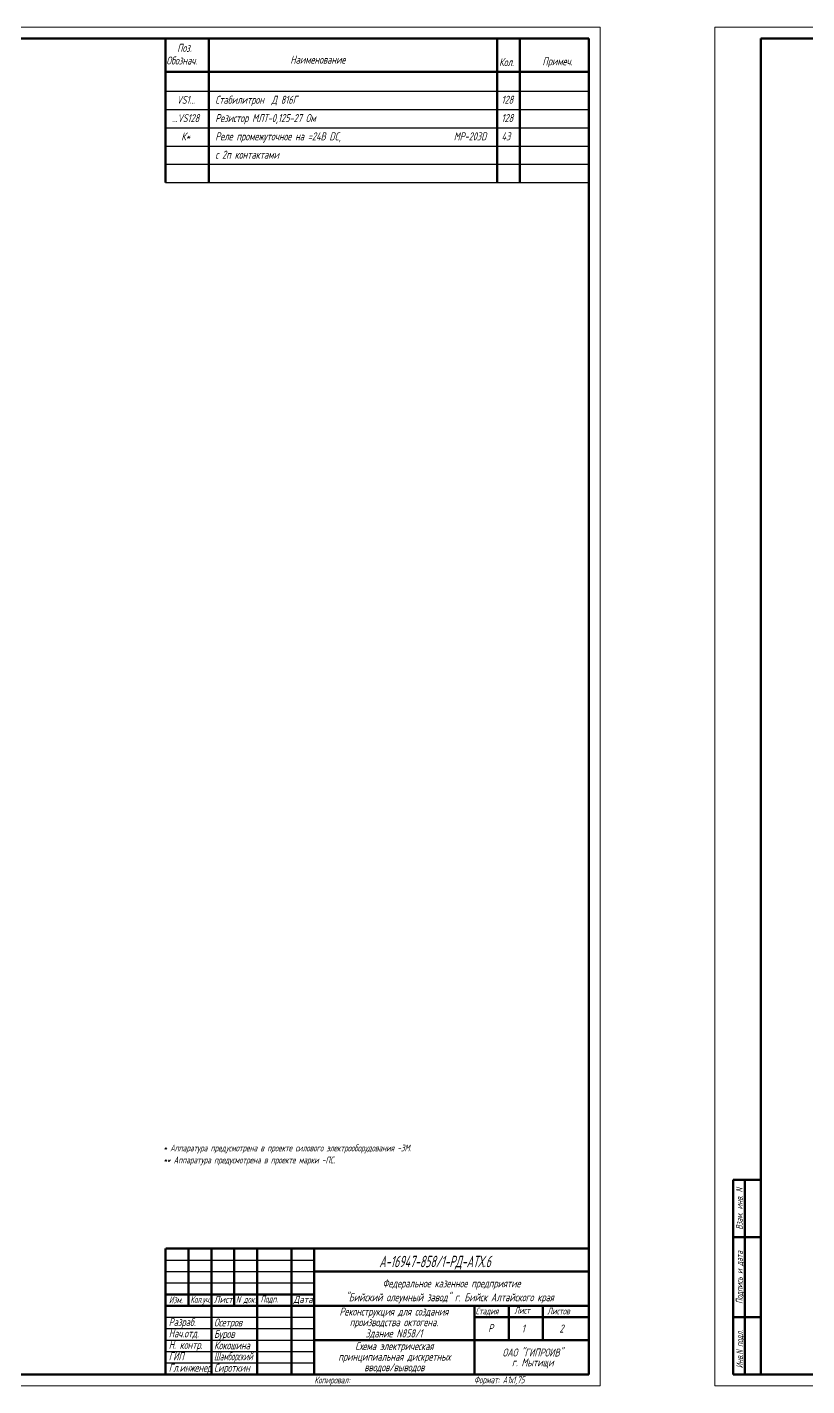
# Model space of a CAD drawing. Header units: millimetres. Extents: x -680 to 9204, y -4430 to 7779.
# Drawn here: x 2892 to 3233, y 640 to 1234 of the extents above; entities that cross this region are included whole.
import ezdxf
from ezdxf.enums import TextEntityAlignment as Align

# ---------------------------------------------------------------- set-up
doc = ezdxf.new("R2010")
doc.units = ezdxf.units.MM
for name, color, linetype, lineweight in [('Обводка', 6, 'Continuous', 25), ('Текст_КИП', 2, 'Continuous', 25), ('Толст.рамка', 7, 'Continuous', 60), ('Тонк.рамка', 10, 'Continuous', 20)]:
    doc.layers.add(name, color=color, linetype=linetype, lineweight=lineweight)
doc.layers.add('ТЕКСТ', color=2, linetype='Continuous')
doc.styles.add('Simplex', font='simplex.shx', dxfattribs={"width": 0.7, "oblique": 15})

msp = doc.modelspace()

# ---------------------------------------------------------------- linework, layer by layer
at = {"layer": 'Обводка', "color": 155}
for p, q in [((2952.622, 1206.44), (3137.989, 1206.44)), ((2952.622, 1198.44), (3137.989, 1198.44)), ((2952.622, 1190.44), (3137.989, 1190.44)), ((2952.622, 1182.44), (3137.889, 1182.44)), ((2952.622, 1174.44), (3137.989, 1174.44)), ((2952.622, 1166.44), (3137.98, 1166.44)), ((2952.689, 695.395), (3017.689, 695.395)), ((2952.689, 690.395), (3017.689, 690.395)), ((2952.689, 685.395), (3017.689, 685.395)), ((2952.689, 670.395), (3017.689, 670.395)), ((2952.689, 665.395), (3017.689, 665.395)), ((2952.689, 660.395), (3017.689, 660.395)), ((2952.689, 655.395), (3017.689, 655.395)), ((2952.689, 650.395), (3017.689, 650.395))]:
    msp.add_line(p, q, dxfattribs=at)
at = {"layer": 'Толст.рамка'}
for p, q in [((1720.939, 1229.395), (3137.689, 1229.395)), ((2952.622, 1229.395), (2952.622, 1166.44)), ((2952.622, 1229.395), (3137.689, 1229.395)), ((2971.546, 1228.925), (2971.546, 1166.44)), ((3097.622, 1228.925), (3097.622, 1166.44)), ((3107.622, 1228.925), (3107.622, 1166.44)), ((3137.689, 1229.395), (3137.689, 645.395)), ((3212.905, 1229.395), (4629.655, 1229.395)), ((3212.905, 645.395), (3212.905, 1229.395)), ((2952.622, 1214.925), (3137.989, 1214.925)), ((2952.61, 645.395), (2952.61, 700.395)), ((2952.689, 700.395), (3137.689, 700.395)), ((2962.689, 675.395), (2962.689, 700.395)), ((2972.689, 645.395), (2972.689, 700.395)), ((2982.689, 675.395), (2982.689, 700.395)), ((2992.689, 645.395), (2992.689, 700.395)), ((3007.689, 645.395), (3007.689, 700.395)), ((3017.689, 645.395), (3017.689, 700.395)), ((3017.689, 690.395), (3137.689, 690.395)), ((2952.689, 680.395), (3017.689, 680.395)), ((2952.689, 675.395), (3017.689, 675.395)), ((3017.689, 675.395), (3137.689, 675.395)), ((3087.689, 675.395), (3087.689, 645.395)), ((3102.689, 660.395), (3102.689, 675.395)), ((3117.689, 660.395), (3117.689, 675.395)), ((3087.689, 670.395), (3137.689, 670.395)), ((3017.689, 660.395), (3137.689, 660.395)), ((3137.689, 645.395), (1720.939, 645.395)), ((4629.655, 645.395), (3212.905, 645.395))]:
    msp.add_line(p, q, dxfattribs=at)
at = {"layer": 'Толст.рамка', "lineweight": 60}
for p, q in [((3200.905, 645.395), (3200.905, 730.395)), ((3212.905, 730.395), (3200.905, 730.395)), ((3205.905, 645.395), (3205.905, 730.395)), ((3212.905, 705.395), (3200.905, 705.395)), ((3200.905, 670.395), (3212.905, 670.395)), ((3212.905, 645.395), (3200.905, 645.395))]:
    msp.add_line(p, q, dxfattribs=at)
at = {"layer": 'Тонк.рамка', "color": 1}
for p, q in [((3142.689, 1234.395), (1700.939, 1234.395)), ((3142.689, 640.395), (3142.689, 1234.395)), ((4634.655, 1234.395), (3192.905, 1234.395)), ((3192.905, 640.395), (3192.905, 1234.395)), ((1700.939, 640.395), (3142.689, 640.395)), ((3192.905, 640.395), (4634.655, 640.395))]:
    msp.add_line(p, q, dxfattribs=at)

# ---------------------------------------------------------------- texts
at = {"layer": 'ТЕКСТ', "style": 'Simplex', "oblique": 15, "width": 0.6}
for s, p in [('* Аппаратура предусмотрена в проекте силового электрооборудования -ЭМ.', (2951.676, 742.89)), ('** Аппаратура предусмотрена в проекте марки -ПС.', (2951.676, 737.631))]:
    msp.add_text(s, height=3, dxfattribs=at).set_placement(p)
at = {"layer": 'Текст_КИП', "style": 'Simplex', "oblique": 15}
for s, height, width, p in [('Поз.', 3.5, 0.6, (2957.714, 1223.593)), ('Обознач.', 3.5, 0.6, (2952.991, 1218.062)), ('Наименование', 3.5, 0.6, (3007.202, 1218.442)), ('Кол.', 3.5, 0.6, (3098.491, 1217.371)), ('Примеч.', 3.5, 0.6, (3117.431, 1217.714)), ('Стабилитрон  Д 816Г', 3.5, 0.6, (2974.378, 1200.903)), ('128', 3.5, 0.6, (3099.556, 1200.918)), ('Резистор МЛТ-0,125-27 Ом', 3.5, 0.6, (2974.378, 1192.903)), ('128', 3.5, 0.6, (3099.556, 1192.918)), ('Реле промежуточное на =24В DC,', 3.5, 0.6, (2974.378, 1184.903)), ('МР-203D', 3.5, 0.6, (3078.66, 1184.918)), ('43', 3.5, 0.6, (3099.556, 1184.918)), ('с 2п контактами', 3.5, 0.6, (2974.378, 1176.903)), ('Изм.', 3, 0.6, (2954.124, 676.507)), ('Подп.', 3, 0.6, (2994.178, 676.824)), ('Стадия', 3, 0.6, (3088.218, 671.602)), ('Лист', 3, 0.6, (3105.158, 671.919)), ('Листов', 3, 0.6, (3119.565, 671.602)), ('Разраб.', 3.5, 0.6, (2954.027, 666.545)), ('Осетров', 3.5, 0.6, (2973.833, 666.349)), ('Р', 3.5, 0.6, (3093.72, 663.899)), ('1', 3.5, 0.6, (3108.398, 663.69)), ('2', 3.5, 0.6, (3124.869, 663.69)), ('Нач.отд.', 3.5, 0.6, (2954.027, 661.545)), ('Н. контр.', 3.5, 0.6, (2954.027, 656.545)), ('Буров', 3.5, 0.6, (2973.833, 661.349)), ('Кокошина', 3.5, 0.6, (2973.833, 656.349)), ('ГИП', 3.5, 0.6, (2954.027, 651.545)), ('Шамборский', 3.5, 0.5, (2973.833, 651.545)), ('Гл.инженер', 3.5, 0.6, (2954.027, 646.545)), ('Сироткин', 3.5, 0.6, (2973.833, 646.545))]:
    msp.add_text(s, height=height, dxfattribs=dict(at, width=width)).set_placement(p)
at = {"layer": 'Текст_КИП', "style": 'Simplex', "oblique": 15, "width": 0.6}
for s, p in [('VS1...', (2961.409, 1200.869)), ('...VS128', (2961.409, 1192.869)), ('К*', (2961.409, 1184.869)), ('Федеральное казенное предприятие', (3077.689, 683.435)), ('"Бийский олеумный завод" г. Бийск Алтайского края ', (3077.689, 677.358)), ('Реконструкция для создания', (3052.496, 671.111)), ('производства октогена.', (3052.496, 666.457)), ('Схема электрическая', (3052.689, 656.04)), ('Здание N858/1', (3052.496, 661.569)), ('принципиальная дискретных', (3052.689, 651.395)), ('ОАО "ГИПРОИВ"', (3113.206, 653.206)), ('вводов/выводов', (3052.689, 646.763))]:
    msp.add_text(s, height=3.5, dxfattribs=at).set_placement(p, align=Align.CENTER)
at = {"layer": 'Текст_КИП', "ltscale": 0.02, "style": 'Simplex', "oblique": 15, "width": 0.6}
for s, p in [('Взам. инв. N', (3205.036, 717.766)), ('Подпись и дата', (3205.036, 687.766)), ('Инв.N подл.', (3205.172, 656.394))]:
    msp.add_text(s, height=3, rotation=90, dxfattribs=at).set_placement(p, align=Align.CENTER)
msp.add_text('А-16947-858/1-РД-АТХ.6', height=5, dxfattribs=at).set_placement((3046.056, 692.253))
at = {"layer": 'Текст_КИП', "style": 'Simplex', "oblique": 15}
for s, width, p, p2 in [('Кол.уч.', 0.603486, (2963.464, 676.666), (2972.172, 676.666)), ('Лист', 0.686041, (2973.755, 676.666), (2981.988, 676.666)), ('N док.', 0.628372, (2983.412, 676.666), (2992.12, 676.666)), ('Дата', 0.652619, (3008.585, 676.666), (3016.976, 676.666))]:
    msp.add_text(s, height=3, dxfattribs=dict(at, width=width)).set_placement(p, p2, align=Align.FIT)
at = {"layer": 'Текст_КИП', "style": 'Simplex', "oblique": 15, "width": 0.6}
msp.add_text('г. Мытищи', height=3.5, dxfattribs=at).set_placement((3113.206, 650.176), align=Align.MIDDLE)
at = {"layer": 'Текст_КИП', "color": 3, "style": 'Simplex', "oblique": 15, "width": 0.6}
for s, p in [('Копировал:', (3017.689, 641.426)), ('Формат: А1х1,75', (3087.55, 641.51))]:
    msp.add_text(s, height=3, dxfattribs=at).set_placement(p)

doc.saveas('drawing.dxf')
